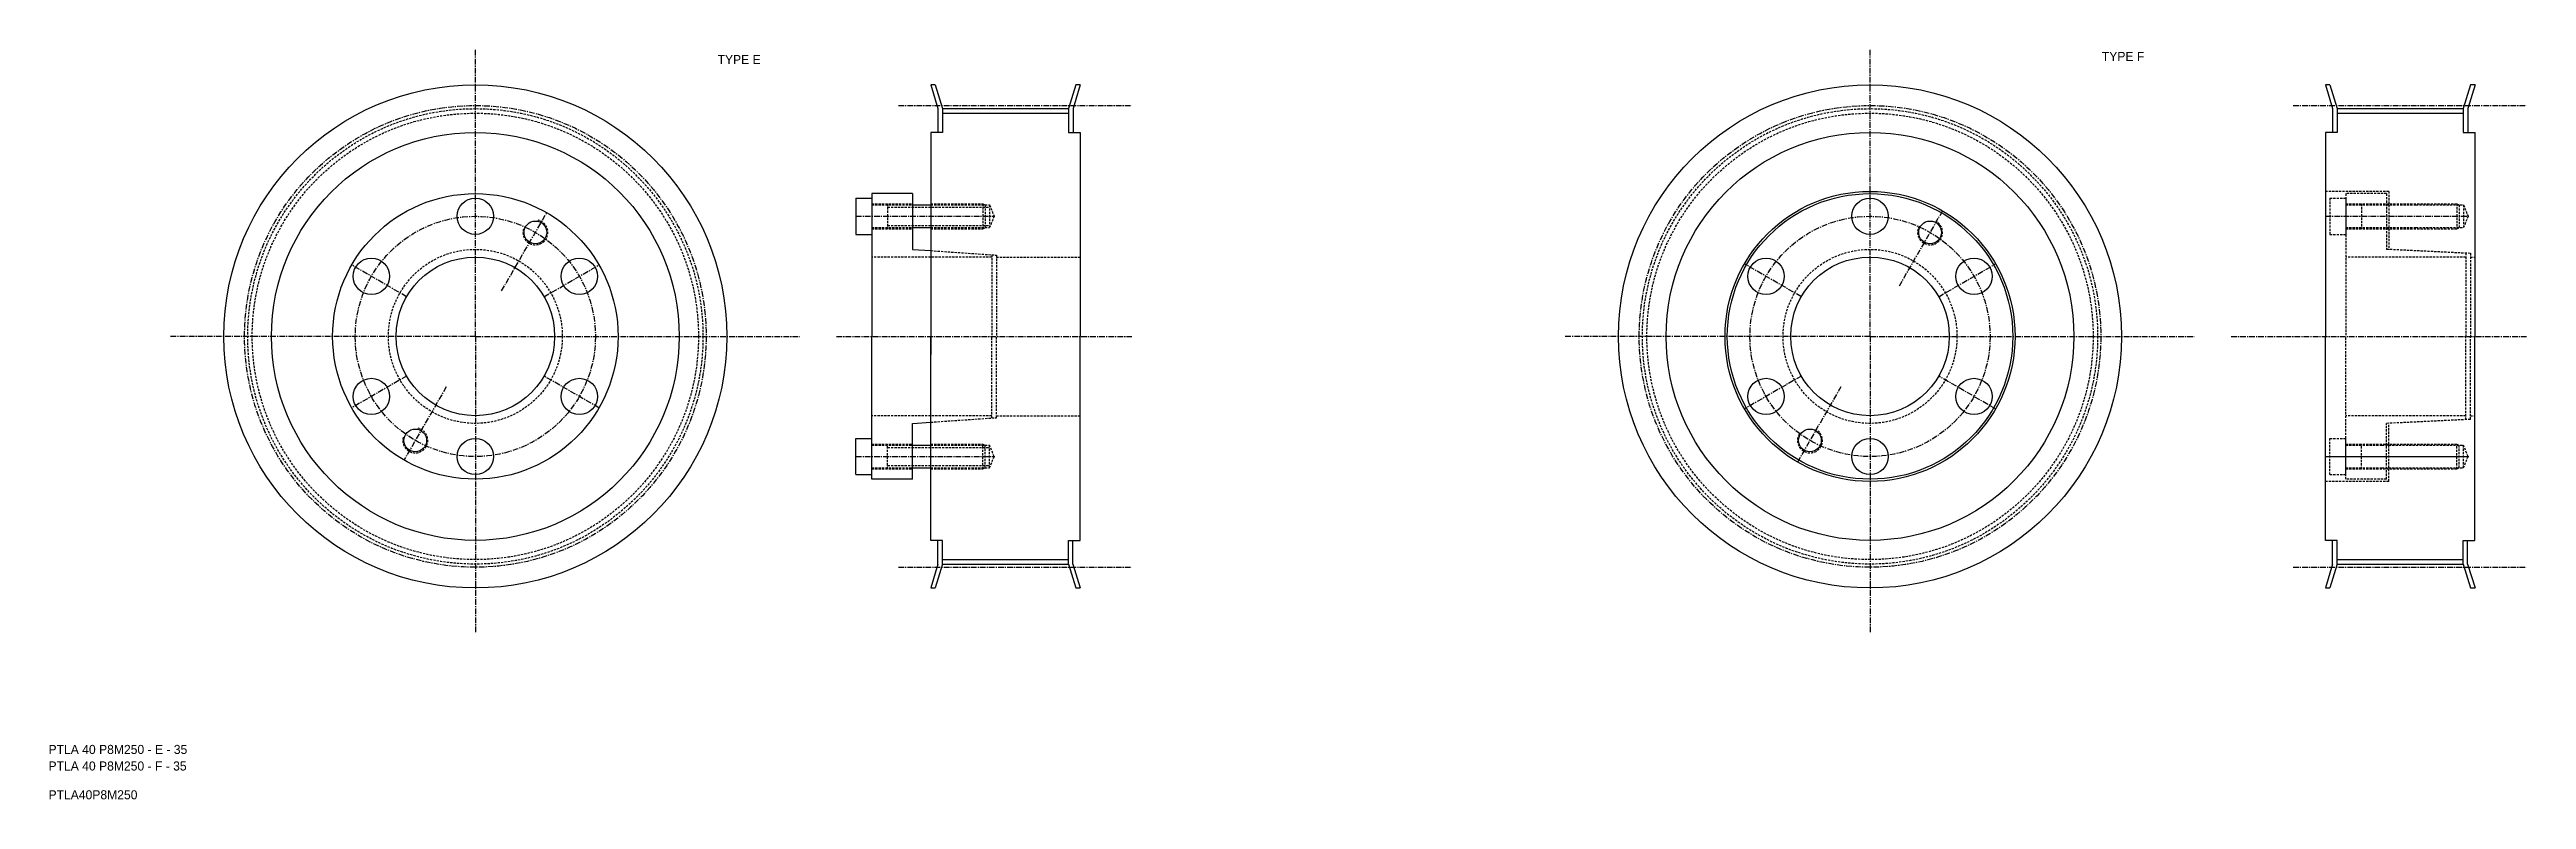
# Model space of a CAD drawing. Extents: x -264 to 282, y 877 to 1042.
import ezdxf

# ---------------------------------------------------------------- set-up
doc = ezdxf.new("R2010")
doc.units = 0
doc.linetypes.add('CENTER', pattern=[2, 1.25, -0.25, 0.25, -0.25])
doc.linetypes.add('DASHED', pattern=[0.75, 0.5, -0.25])
doc.layers.get('0').update_dxf_attribs({"linetype": 'CONTINUOUS'})
doc.layers.add('CENTER', color=1, linetype='CENTER')

msp = doc.modelspace()

# ---------------------------------------------------------------- linework, layer by layer
at = {"color": 7, "linetype": 'CONTINUOUS'}
for p, q in [((-69.7, 1034.41), (-68.1, 1029.15)), ((-68.7, 1034.41), (-69.7, 1034.41)), ((-68.7, 1034.41), (-67.1, 1029.15)), ((-37.68, 1034.41), (-39.28, 1029.15)), ((-36.68, 1034.41), (-38.28, 1029.15)), ((-36.68, 1034.41), (-37.68, 1034.41)), ((238.1, 1034.41), (239.7, 1029.15)), ((239.1, 1034.41), (238.1, 1034.41)), ((239.1, 1034.41), (240.7, 1029.15)), ((270.13, 1034.41), (268.53, 1029.15)), ((271.13, 1034.41), (269.53, 1029.15)), ((271.13, 1034.41), (270.13, 1034.41)), ((-68.1, 1029.15), (-68.1, 1023.91)), ((-67.1, 1029.15), (-39.28, 1029.15)), ((-67.1, 1029.15), (-67.1, 1023.91)), ((-67.1, 1028.15), (-39.28, 1028.15)), ((-39.28, 1029.15), (-39.28, 1023.91)), ((-38.28, 1029.15), (-38.28, 1023.91)), ((239.7, 1029.15), (239.7, 1023.91)), ((240.7, 1029.15), (268.53, 1029.15)), ((240.7, 1029.15), (240.7, 1023.91)), ((240.7, 1028.15), (268.53, 1028.15)), ((268.53, 1029.15), (268.53, 1023.91)), ((269.53, 1029.15), (269.53, 1023.91)), ((-67.1, 1023.91), (-69.7, 1023.91)), ((-69.7, 1023.91), (-69.7, 974.91)), ((-39.28, 1023.91), (-38.28, 1023.91)), ((-38.78, 1023.91), (-36.7, 1023.91)), ((-36.7, 1023.91), (-36.7, 978.91)), ((238.1, 1023.91), (238.1, 978.91)), ((240.7, 1023.91), (238.1, 1023.91)), ((268.53, 1023.91), (269.53, 1023.91)), ((269.03, 1023.91), (271.13, 1023.91)), ((271.1, 1023.91), (271.1, 978.91)), ((-86.2, 1009.41), (-82.7, 1009.41)), ((-86.2, 1009.41), (-86.2, 1001.41)), ((-73.7, 1010.41), (-82.7, 1010.41)), ((-82.7, 1010.41), (-82.7, 978.91)), ((-82.7, 1010.41), (-82.7, 1002.41)), ((-73.7, 1010.41), (-73.7, 998.11)), ((-73.7, 1007.91), (-69.7, 1007.91)), ((-86.2, 1001.41), (-82.7, 1001.41)), ((-73.7, 1002.91), (-69.7, 1002.91)), ((-73.7, 998.11), (-69.66, 997.83)), ((-82.7, 947.41), (-82.7, 978.91)), ((-69.7, 933.91), (-69.7, 978.91)), ((-36.7, 933.91), (-36.7, 978.91)), ((238.1, 933.91), (238.1, 978.91)), ((271.1, 933.91), (271.1, 978.91)), ((-73.7, 959.71), (-69.66, 959.99)), ((-73.7, 947.41), (-73.7, 959.71)), ((-86.2, 948.41), (-86.2, 956.41)), ((-86.2, 956.41), (-82.7, 956.41)), ((-82.7, 947.41), (-82.7, 955.41)), ((-73.7, 954.91), (-69.7, 954.91)), ((-86.2, 948.41), (-82.7, 948.41)), ((-73.7, 947.41), (-82.7, 947.41)), ((-73.7, 949.91), (-69.7, 949.91)), ((-67.1, 933.91), (-69.7, 933.91)), ((-68.1, 928.66), (-68.1, 933.91)), ((-67.1, 928.66), (-67.1, 933.91)), ((-67.1, 929.66), (-39.3, 929.66)), ((-39.3, 933.91), (-38.3, 933.91)), ((-39.3, 928.66), (-39.3, 933.91)), ((-38.8, 933.91), (-36.7, 933.91)), ((-38.3, 928.66), (-38.3, 933.91)), ((240.7, 933.91), (238.1, 933.91)), ((239.7, 928.66), (239.7, 933.91)), ((240.7, 928.66), (240.7, 933.91)), ((240.7, 929.66), (268.5, 929.66)), ((268.5, 933.91), (269.5, 933.91)), ((268.5, 928.66), (268.5, 933.91)), ((269, 933.91), (271.1, 933.91)), ((269.5, 928.66), (269.5, 933.91)), ((-68.1, 928.66), (-69.7, 923.41)), ((-67.1, 928.66), (-68.7, 923.41)), ((-67.1, 928.66), (-39.3, 928.66)), ((-39.3, 928.66), (-37.7, 923.41)), ((-38.3, 928.66), (-36.68, 923.41)), ((239.7, 928.66), (238.1, 923.41)), ((240.7, 928.66), (239.1, 923.41)), ((240.7, 928.66), (268.5, 928.66)), ((268.5, 928.66), (270.1, 923.41)), ((269.5, 928.66), (271.13, 923.41)), ((-69.7, 923.41), (-68.7, 923.41)), ((-37.7, 923.41), (-36.68, 923.41)), ((238.1, 923.41), (239.1, 923.41)), ((270.1, 923.41), (271.13, 923.41))]:
    msp.add_line(p, q, dxfattribs=at)
at = {"color": 3, "linetype": 'DASHED'}
for p, q in [((-82.7, 1008.16), (-73.7, 1008.16)), ((-82.7, 1007.91), (-73.7, 1007.91)), ((-79.2, 1008.16), (-79.2, 1002.66)), ((-79.2, 1007.41), (-56.7, 1007.41)), ((-69.7, 1008.16), (-58.2, 1008.16)), ((-69.7, 1007.91), (-56.7, 1007.91)), ((-58.2, 1008.16), (-57.7, 1007.91)), ((-58.2, 1008.16), (-58.2, 1002.66)), ((-57.7, 1007.91), (-57.7, 1002.91)), ((-56.7, 1007.91), (-56.7, 1002.91)), ((-56.7, 1007.91), (-55.7, 1005.41)), ((252.1, 1010.91), (238.1, 1010.91)), ((239.1, 1009.41), (242.6, 1009.41)), ((239.1, 1009.41), (239.1, 1001.41)), ((251.6, 1010.41), (242.6, 1010.41)), ((242.6, 1010.41), (242.6, 978.91)), ((242.6, 1009.41), (242.6, 1001.41)), ((242.6, 1008.16), (251.6, 1008.16)), ((242.6, 1007.91), (251.6, 1007.91)), ((246.1, 1008.16), (246.1, 1002.66)), ((251.6, 1010.41), (251.6, 998.11)), ((251.6, 1008.16), (267.1, 1008.16)), ((251.6, 1007.91), (258.1, 1007.91)), ((252.1, 1010.91), (252.1, 998.11)), ((258.1, 1007.91), (268.6, 1007.91)), ((267.1, 1008.16), (267.1, 1002.66)), ((267.1, 1008.16), (267.6, 1007.91)), ((267.6, 1007.91), (267.6, 1002.91)), ((268.6, 1007.91), (268.6, 1002.91)), ((268.6, 1007.91), (269.6, 1005.41)), ((-82.7, 1002.91), (-73.7, 1002.91)), ((-82.7, 1002.66), (-73.7, 1002.66)), ((-79.2, 1003.41), (-56.7, 1003.41)), ((-69.7, 1002.91), (-56.7, 1002.91)), ((-69.7, 1002.66), (-58.2, 1002.66)), ((-58.2, 1002.66), (-57.7, 1002.91)), ((-55.7, 1005.41), (-56.7, 1002.91)), ((239.1, 1001.41), (242.6, 1001.41)), ((242.6, 1002.91), (251.6, 1002.91)), ((242.6, 1002.66), (251.6, 1002.66)), ((251.6, 1002.91), (258.1, 1002.91)), ((251.6, 1002.66), (267.1, 1002.66)), ((258.1, 1002.91), (268.6, 1002.91)), ((267.1, 1002.66), (267.6, 1002.91)), ((269.6, 1005.41), (268.6, 1002.91)), ((-56.2, 996.41), (-82.7, 996.41)), ((-69.66, 997.83), (-55.2, 996.84)), ((-56.2, 996.91), (-56.2, 978.91)), ((-55.2, 996.84), (-55.2, 978.91)), ((-55.2, 996.41), (-36.7, 996.41)), ((269.1, 996.41), (242.6, 996.41)), ((258.1, 997.79), (251.6, 998.11)), ((270.1, 997.21), (258.1, 997.79)), ((269.1, 997.3), (269.1, 978.91)), ((270.1, 997.26), (270.1, 978.91)), ((270.1, 996.41), (271.1, 996.41)), ((-56.2, 960.91), (-56.2, 978.91)), ((-55.2, 960.98), (-55.2, 978.91)), ((242.6, 947.41), (242.6, 978.91)), ((269.1, 960.51), (269.1, 978.91)), ((270.1, 960.56), (270.1, 978.91)), ((-56.2, 961.41), (-82.7, 961.41)), ((-69.66, 959.99), (-55.2, 960.98)), ((-55.2, 961.41), (-36.7, 961.41)), ((269.1, 961.41), (242.6, 961.41)), ((258.1, 960.02), (251.6, 959.71)), ((251.6, 947.41), (251.6, 959.71)), ((252.1, 946.91), (252.1, 959.71)), ((270.1, 960.61), (258.1, 960.02)), ((270.1, 961.41), (271.1, 961.41)), ((-82.7, 955.16), (-73.7, 955.16)), ((-82.7, 954.91), (-73.7, 954.91)), ((-79.2, 949.66), (-79.2, 955.16)), ((-79.2, 954.41), (-56.7, 954.41)), ((-69.7, 955.16), (-58.2, 955.16)), ((-69.7, 954.91), (-56.7, 954.91)), ((-58.2, 955.16), (-57.7, 954.91)), ((-58.2, 949.66), (-58.2, 955.16)), ((-57.7, 949.91), (-57.7, 954.91)), ((-56.7, 949.91), (-56.7, 954.91)), ((-55.7, 952.41), (-56.7, 954.91)), ((-56.7, 949.91), (-55.7, 952.41)), ((239.1, 956.41), (242.6, 956.41)), ((239.1, 948.41), (239.1, 956.41)), ((242.6, 948.41), (242.6, 956.41)), ((242.6, 955.16), (251.6, 955.16)), ((242.6, 954.91), (250.6, 954.91)), ((246.1, 949.66), (246.1, 955.16)), ((250.6, 954.91), (258.1, 954.91)), ((251.6, 955.16), (267.1, 955.16)), ((258.1, 954.91), (268.6, 954.91)), ((267.1, 955.16), (267.6, 954.91)), ((267.1, 949.66), (267.1, 955.16)), ((267.6, 949.91), (267.6, 954.91)), ((268.6, 949.91), (268.6, 954.91)), ((269.6, 952.41), (268.6, 954.91)), ((268.6, 949.91), (269.6, 952.41)), ((-82.7, 949.91), (-73.7, 949.91)), ((-82.7, 949.66), (-73.7, 949.66)), ((-79.2, 950.41), (-56.7, 950.41)), ((-69.7, 949.91), (-56.7, 949.91)), ((-69.7, 949.66), (-58.2, 949.66)), ((-58.2, 949.66), (-57.7, 949.91)), ((252.1, 946.91), (238.1, 946.91)), ((239.1, 948.41), (242.6, 948.41)), ((242.6, 949.91), (250.6, 949.91)), ((242.6, 949.66), (251.6, 949.66)), ((251.6, 947.41), (242.6, 947.41)), ((250.6, 949.91), (258.1, 949.91)), ((251.6, 949.66), (267.1, 949.66)), ((258.1, 949.91), (268.6, 949.91)), ((267.1, 949.66), (267.6, 949.91))]:
    msp.add_line(p, q, dxfattribs=at)
at = {"color": 1, "linetype": 'CENTER'}
for p, q in [((153.61, 1006.62), (144.02, 990.01)), ((122.46, 987.66), (109.9, 994.91)), ((-185.35, 987.66), (-197.47, 994.66)), ((-142.91, 963.16), (-155.04, 970.16)), ((131.2, 967.81), (121.61, 951.2)), ((165.32, 962.91), (152.77, 970.16))]:
    msp.add_line(p, q, dxfattribs=at)
at = {"color": 7, "linetype": 'CONTINUOUS'}
for centre, radius in [((-170.19, 978.91), 55.5), ((137.61, 978.91), 55.5), ((-170.19, 978.91), 45), ((137.61, 978.91), 45), ((-170.19, 978.91), 31.5), ((-170.19, 1005.41), 4), ((137.61, 978.91), 32), ((137.61, 978.91), 31.5), ((137.61, 1005.41), 4), ((-156.94, 1001.86), 2.5), ((150.86, 1001.86), 2.5), ((-193.14, 992.16), 4), ((-170.19, 978.91), 17.5), ((-147.24, 992.16), 4), ((114.66, 992.16), 4), ((137.61, 978.91), 17.5), ((160.56, 992.16), 4), ((-193.14, 965.66), 4), ((-147.24, 965.66), 4), ((114.66, 965.66), 4), ((160.56, 965.66), 4), ((-183.44, 955.96), 2.5), ((124.36, 955.96), 2.5), ((-170.19, 952.41), 4), ((137.61, 952.41), 4)]:
    msp.add_circle(centre, radius, dxfattribs=at)
at = {"color": 3, "linetype": 'DASHED'}
for centre, radius in [((-170.19, 978.91), 50.24), ((-170.19, 978.91), 49.24), ((137.61, 978.91), 50.24), ((137.61, 978.91), 49.24), ((-170.19, 978.91), 19.2), ((137.61, 978.91), 19.2)]:
    msp.add_circle(centre, radius, dxfattribs=at)
at = {"color": 1, "linetype": 'CENTER'}
for centre in [(-170.19, 978.91), (137.61, 978.91)]:
    msp.add_circle(centre, 26.5, dxfattribs=at)
at = {"color": 3, "linetype": 'DASHED'}
for centre, start, end in [((-156.94, 1001.86), 165, 77), ((150.86, 1001.86), 150, 62), ((-183.44, 955.96), 165, 77), ((124.36, 955.96), 150, 62)]:
    msp.add_arc(centre, 2.75, start, end, dxfattribs=at)
at = {"layer": 'CENTER', "color": 1, "linetype": 'CENTER'}
for p, q in [((-170.19, 978.91), (-170.19, 1042.19)), ((137.61, 978.91), (137.61, 1042.19)), ((-76.83, 1029.84), (-25.32, 1029.84)), ((230.97, 1029.84), (282.49, 1029.84)), ((-164.39, 988.95), (-154.46, 1006.15)), ((-86.2, 1005.41), (-55.52, 1005.41)), ((238.1, 1005.41), (269.78, 1005.41)), ((152.77, 987.66), (165.32, 994.91)), ((-155.04, 987.66), (-142.91, 994.66)), ((-170.19, 978.91), (-237.66, 978.91)), ((-170.19, 978.91), (-98.66, 978.91)), ((-170.19, 978.91), (-170.19, 913.63)), ((-90.49, 978.91), (-25.32, 978.91)), ((137.61, 978.91), (70.14, 978.91)), ((137.61, 978.91), (209.14, 978.91)), ((137.61, 978.91), (137.61, 913.63)), ((217.31, 978.91), (282.49, 978.91)), ((-185.35, 970.16), (-197.47, 963.16)), ((-176.61, 967.78), (-185.96, 951.59)), ((122.46, 970.16), (109.9, 962.91)), ((-86.2, 952.41), (-55.52, 952.41)), ((238.1, 952.41), (269.78, 952.41)), ((239.1, 952.41), (269.78, 952.41)), ((-76.83, 927.98), (-25.32, 927.98)), ((230.97, 927.98), (282.49, 927.98))]:
    msp.add_line(p, q, dxfattribs=at)
for centre in [(-170.19, 978.91), (137.61, 978.91)]:
    msp.add_circle(centre, 50.93, dxfattribs=at)

# ---------------------------------------------------------------- texts
at = {"color": 7, "linetype": 'CONTINUOUS'}
for s, p in [('TYPE E', (-116.73, 1038.98)), ('TYPE F', (188.78, 1039.68)), ('PTLA 40 P8M250 - E - 35', (-264.39, 886.79)), ('PTLA 40 P8M250 - F - 35', (-264.39, 883.14)), ('PTLA40P8M250', (-264.39, 876.79))]:
    msp.add_text(s, height=2, dxfattribs=at).set_placement(p)

doc.saveas('drawing.dxf')
